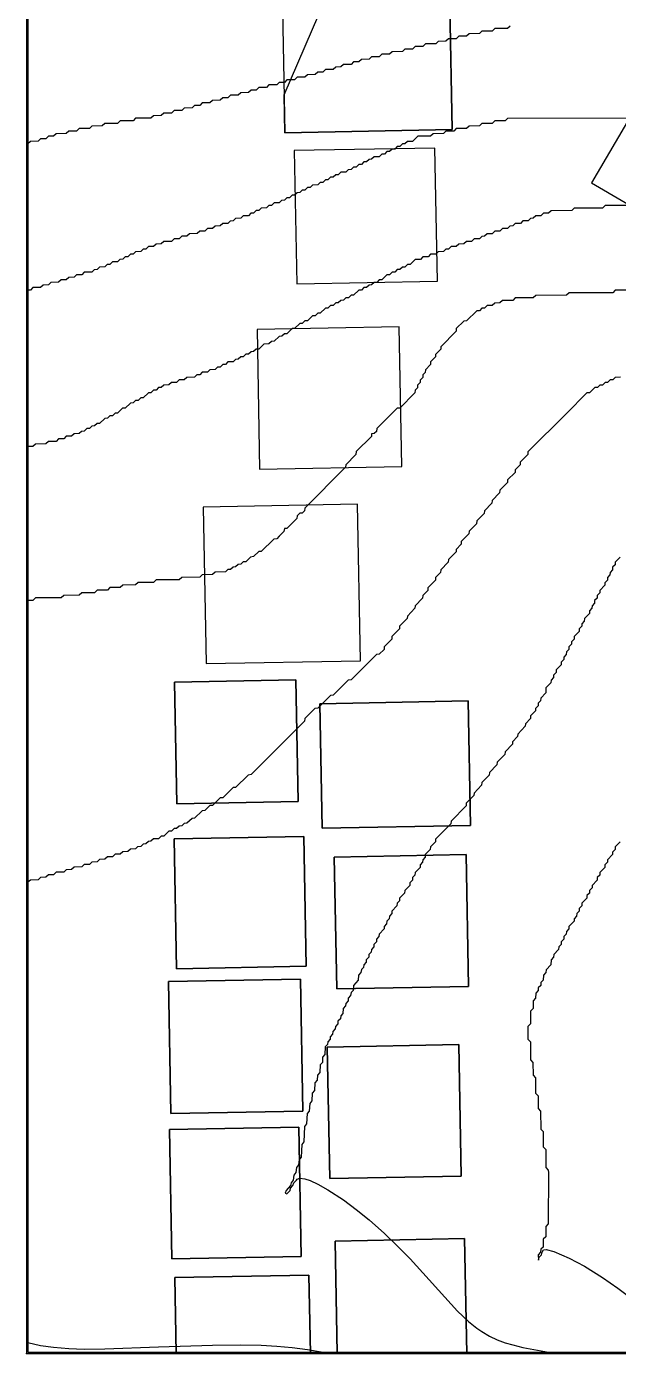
# Model space of a CAD drawing. Header units: millimetres. Extents: x 0 to 1200, y 0 to 1080.
# Drawn here: x 0 to 115.4, y 0 to 258.7 of the extents above; entities that cross this region are included whole.
import ezdxf

# ---------------------------------------------------------------- set-up
doc = ezdxf.new("R2010")
doc.units = ezdxf.units.MM
for name, color, linetype in [('BLDG_BOX_RASTER', 1, 'Continuous'), ('BLDG_FOOTPRINT_RASTER', 12, 'Continuous'), ('CONTOUR_44', 5, 'Continuous'), ('CONTOUR_45', 5, 'Continuous'), ('CONTOUR_46', 150, 'Continuous'), ('CONTOUR_47', 150, 'Continuous'), ('CONTOUR_48', 130, 'Continuous'), ('CONTOUR_49', 90, 'Continuous'), ('CONTOUR_50', 90, 'Continuous'), ('CONTOUR_51', 3, 'Continuous'), ('CONTOUR_52', 60, 'Continuous'), ('CONTOUR_53', 50, 'Continuous'), ('CONTOUR_54', 40, 'Continuous'), ('CONTOUR_55', 40, 'Continuous'), ('CONTOUR_56', 30, 'Continuous'), ('CONTOUR_57', 30, 'Continuous'), ('CONTOUR_58', 22, 'Continuous'), ('CONTOUR_59', 22, 'Continuous'), ('CONTOUR_60', 14, 'Continuous'), ('CONTOUR_61', 14, 'Continuous'), ('CONTOUR_62', 12, 'Continuous'), ('DATUM_BASE_TOP', 7, 'Continuous'), ('MODEL_BOUNDARY', 7, 'Continuous')]:
    doc.layers.add(name, color=color, linetype=linetype)

msp = doc.modelspace()

# ---------------------------------------------------------------- linework, layer by layer
at = {"layer": 'BLDG_BOX_RASTER'}
for points in [[(50.32, 237.96, 112.9), (82.95, 238.57, 113.97), (82.06, 286.48, 108.04), (49.43, 285.87, 107.72), (50.32, 237.96, 112.9)], [(127.45, 257.74, 112.26), (110.14, 228.2, 115.43), (131.33, 215.78, 117.3), (148.64, 245.33, 114.12), (127.45, 257.74, 112.26)], [(80.08, 209, 116.64), (79.6, 234.98, 114.21), (52.18, 234.47, 113.27), (52.66, 208.49, 115.39), (80.08, 209, 116.64)], [(72.63, 200.12, 117.01), (44.93, 199.6, 115.74), (45.43, 172.41, 117.35), (73.14, 172.93, 118.61), (72.63, 200.12, 117.01)], [(34.45, 165, 117.4), (35.02, 134.47, 118.94), (65.1, 135.03, 119.92), (64.53, 165.56, 118.49), (34.45, 165, 117.4)], [(52.51, 131.29, 119.61), (28.82, 130.85, 118.96), (29.26, 107.16, 119.85), (52.95, 107.61, 120.55), (52.51, 131.29, 119.61)], [(57.62, 102.38, 120.92), (86.54, 102.92, 122.2), (86.09, 127.19, 121.28), (57.16, 126.65, 119.98), (57.62, 102.38, 120.92)], [(54.53, 75.47, 121.59), (54.06, 100.79, 120.84), (28.74, 100.31, 120.06), (29.22, 75, 120.9), (54.53, 75.47, 121.59)], [(59.97, 96.76, 121.21), (60.45, 71.08, 121.88), (86.13, 71.56, 123.09), (85.65, 97.24, 122.36), (59.97, 96.76, 121.21)], [(27.64, 72.51, 120.93), (28.12, 46.76, 121.53), (53.87, 47.24, 121.97), (53.39, 72.99, 121.6), (27.64, 72.51, 120.93)], [(84.7, 34.59, 123.04), (84.22, 60.2, 123.12), (58.62, 59.72, 122), (59.1, 34.11, 122.04), (84.7, 34.59, 123.04)], [(27.85, 43.66, 121.58), (28.32, 18.44, 121.99), (53.53, 18.92, 121.46), (53.06, 44.13, 121.97), (27.85, 43.66, 121.58)], [(60.16, 21.92, 121.67), (60.57, 0, 120.06), (85.8, 0, 121.21), (85.38, 22.39, 122.86), (60.16, 21.92, 121.67)], [(55.02, 15.29, 121.23), (28.9, 14.8, 121.65), (29.17, 0, 119.86), (55.31, 0, 119.95), (55.02, 15.29, 121.23)]]:
    msp.add_polyline3d(points, close=True, dxfattribs=at)
at = {"layer": 'BLDG_FOOTPRINT_RASTER'}
for points in [[(67.8, 286.21, 107.81), (82.06, 286.48, 108.04), (82.95, 238.57, 113.97), (50.32, 237.96, 112.9), (50.18, 245.32, 112.22), (67.8, 286.21, 107.81)], [(79.6, 234.98, 114.21), (52.18, 234.47, 113.27), (52.66, 208.49, 115.39), (80.08, 209, 116.64), (79.6, 234.98, 114.21)], [(72.63, 200.12, 117.01), (44.93, 199.6, 115.74), (45.43, 172.41, 117.35), (73.14, 172.93, 118.61), (72.63, 200.12, 117.01)], [(64.53, 165.56, 118.49), (34.45, 165, 117.4), (35.02, 134.47, 118.94), (65.1, 135.03, 119.92), (64.53, 165.56, 118.49)], [(28.82, 130.85, 118.96), (52.51, 131.29, 119.61), (52.95, 107.61, 120.55), (29.26, 107.16, 119.85), (28.82, 130.85, 118.96)], [(57.16, 126.65, 119.98), (86.09, 127.19, 121.28), (86.54, 102.92, 122.2), (57.62, 102.38, 120.92), (57.16, 126.65, 119.98)], [(28.74, 100.31, 120.06), (54.06, 100.79, 120.84), (54.53, 75.47, 121.59), (29.22, 75, 120.9), (28.74, 100.31, 120.06)], [(59.97, 96.76, 121.21), (85.65, 97.24, 122.36), (86.13, 71.56, 123.09), (60.45, 71.08, 121.88), (59.97, 96.76, 121.21)], [(27.64, 72.51, 120.93), (53.39, 72.99, 121.6), (53.87, 47.24, 121.97), (28.12, 46.76, 121.53), (27.64, 72.51, 120.93)], [(58.62, 59.72, 122), (84.22, 60.2, 123.12), (84.7, 34.59, 123.04), (59.1, 34.11, 122.04), (58.62, 59.72, 122)], [(27.85, 43.66, 121.58), (53.06, 44.13, 121.97), (53.53, 18.92, 121.46), (28.32, 18.44, 121.99), (27.85, 43.66, 121.58)], [(60.16, 21.92, 121.67), (85.38, 22.39, 122.86), (85.8, 0, 121.21), (60.57, 0, 120.06), (60.16, 21.92, 121.67)], [(28.9, 14.8, 121.65), (55.02, 15.29, 121.23), (55.31, 0, 119.95), (29.17, 0, 119.86), (28.9, 14.8, 121.65)]]:
    msp.add_polyline3d(points, close=True, dxfattribs=at)
at = {"layer": 'CONTOUR_44'}
msp.add_polyline3d([(0.25, 0.25, 88), (1199.75, 0.25, 88), (1199.75, 1079.75, 88), (0.25, 1079.75, 88), (0.25, 0.25, 88)], close=True, dxfattribs=at)
at = {"layer": 'CONTOUR_45'}
msp.add_polyline3d([(0.25, 0.25, 90), (1199.75, 0.25, 90), (1199.75, 1079.75, 90), (0.25, 1079.75, 90), (0.25, 0.25, 90)], close=True, dxfattribs=at)
at = {"layer": 'CONTOUR_46'}
msp.add_polyline3d([(0.25, 915.77, 92), (0.25, 0.25, 92), (0.25, 0.25, 92), (1199.75, 0.25, 92)], dxfattribs=at)
at = {"layer": 'CONTOUR_47'}
msp.add_polyline3d([(0.25, 720.72, 94), (0.25, 0.25, 94), (0.25, 0.25, 94), (1199.75, 0.25, 94)], dxfattribs=at)
at = {"layer": 'CONTOUR_48'}
msp.add_polyline3d([(0.25, 703.27, 96), (0.25, 0.25, 96), (0.25, 0.25, 96), (1199.75, 0.25, 96)], dxfattribs=at)
at = {"layer": 'CONTOUR_49'}
msp.add_polyline3d([(0.25, 514.78, 98), (0.25, 0.25, 98), (0.25, 0.25, 98), (1199.75, 0.25, 98)], dxfattribs=at)
at = {"layer": 'CONTOUR_50'}
msp.add_polyline3d([(0.25, 475.88, 100), (0.25, 0.25, 100), (0.25, 0.25, 100), (1199.75, 0.25, 100)], dxfattribs=at)
at = {"layer": 'CONTOUR_51'}
msp.add_polyline3d([(0.25, 414.85, 102), (0.25, 0.25, 102), (0.25, 0.25, 102), (1059.39, 0.25, 102)], dxfattribs=at)
at = {"layer": 'CONTOUR_52'}
msp.add_polyline3d([(0.25, 339.86, 104), (0.25, 0.25, 104), (0.25, 0.25, 104), (1020.29, 0.25, 104)], dxfattribs=at)
at = {"layer": 'CONTOUR_53'}
msp.add_polyline3d([(0.25, 307.78, 106), (0.25, 0.25, 106), (0.25, 0.25, 106), (991.3, 0.25, 106)], dxfattribs=at)
at = {"layer": 'CONTOUR_54'}
msp.add_polyline3d([(0.25, 283.77, 108), (0.25, 0.25, 108), (0.25, 0.25, 108), (968.77, 0.25, 108)], dxfattribs=at)
at = {"layer": 'CONTOUR_55'}
msp.add_polyline3d([(0.25, 262.77, 110), (0.25, 0.25, 110), (0.25, 0.25, 110), (945.28, 0.25, 110)], dxfattribs=at)
at = {"layer": 'CONTOUR_56'}
msp.add_polyline3d([(94.25, 258.76, 112), (93.75, 258.28, 112), (91.25, 258.26, 112), (90.75, 257.78, 112), (88.75, 257.76, 112), (88.25, 257.28, 112), (86.25, 257.26, 112), (85.75, 256.78, 112), (84.25, 256.76, 112), (83.75, 256.28, 112), (82.25, 256.26, 112), (81.75, 255.78, 112), (80.25, 255.76, 112), (79.75, 255.28, 112), (77.75, 255.26, 112), (77.25, 254.78, 112), (75.75, 254.76, 112), (75.25, 254.28, 112), (73.75, 254.26, 112), (73.25, 253.78, 112), (71.25, 253.76, 112), (70.75, 253.28, 112), (69.25, 253.26, 112), (68.75, 252.78, 112), (67.25, 252.76, 112), (66.75, 252.28, 112), (65.25, 252.26, 112), (64.75, 251.78, 112), (63.75, 251.76, 112), (63.25, 251.28, 112), (61.75, 251.26, 112), (61.25, 250.78, 112), (60.25, 250.76, 112), (59.75, 250.28, 112), (58.25, 250.26, 112), (57.75, 249.78, 112), (56.75, 249.77, 112), (56.25, 249.28, 112), (54.75, 249.26, 112), (54.25, 248.78, 112), (52.75, 248.76, 112), (52.25, 248.28, 112), (50.75, 248.26, 112), (50.25, 247.78, 112), (49.25, 247.77, 112), (48.75, 247.28, 112), (47.25, 247.27, 112), (46.75, 246.78, 112), (45.25, 246.77, 112), (44.75, 246.28, 112), (43.75, 246.27, 112), (43.25, 245.78, 112), (41.75, 245.77, 112), (41.25, 245.28, 112), (39.75, 245.27, 112), (39.25, 244.78, 112), (38.25, 244.77, 112), (37.75, 244.29, 112), (36.25, 244.27, 112), (35.75, 243.78, 112), (34.25, 243.77, 112), (33.75, 243.28, 112), (32.75, 243.27, 112), (32.25, 242.79, 112), (30.75, 242.77, 112), (30.25, 242.29, 112), (28.75, 242.27, 112), (28.25, 241.79, 112), (26.75, 241.77, 112), (26.25, 241.29, 112), (24.75, 241.27, 112), (24.25, 240.79, 112), (21.25, 240.77, 112), (20.75, 240.29, 112), (18.25, 240.27, 112), (17.75, 239.79, 112), (15.25, 239.77, 112), (14.75, 239.29, 112), (12.75, 239.27, 112), (12.25, 238.79, 112), (10.25, 238.77, 112), (9.75, 238.29, 112), (8.25, 238.27, 112), (7.75, 237.79, 112), (5.75, 237.77, 112), (5.25, 237.29, 112), (4.25, 237.27, 112), (3.75, 236.79, 112), (2.75, 236.77, 112), (2.25, 236.29, 112), (0.75, 236.27, 112), (0.25, 235.79, 112), (0.25, 0.25, 112), (0.25, 0.25, 112), (599.29, 0.25, 112)], dxfattribs=at)
at = {"layer": 'CONTOUR_57'}
msp.add_polyline3d([(127.75, 240.79, 114), (93.75, 240.76, 114), (93.25, 240.28, 114), (91.25, 240.26, 114), (90.75, 239.78, 114), (88.75, 239.76, 114), (88.25, 239.28, 114), (86.25, 239.26, 114), (85.75, 238.78, 114), (83.75, 238.76, 114), (83.25, 238.28, 114), (81.75, 238.26, 114), (81.25, 237.78, 114), (79.25, 237.76, 114), (78.75, 237.28, 114), (76.25, 237.26, 114), (75.25, 236.28, 114), (74.25, 236.26, 114), (73.75, 235.78, 114), (73.25, 235.77, 114), (72.75, 235.28, 114), (72.25, 235.27, 114), (71.75, 234.78, 114), (71.25, 234.77, 114), (70.75, 234.28, 114), (70.25, 234.27, 114), (69.75, 233.78, 114), (69.22, 233.75, 114), (68.75, 233.28, 114), (67.75, 233.27, 114), (67.25, 232.78, 114), (66.75, 232.77, 114), (66.25, 232.28, 114), (65.75, 232.27, 114), (65.25, 231.78, 114), (64.75, 231.77, 114), (64.25, 231.28, 114), (63.75, 231.27, 114), (63.25, 230.78, 114), (62.71, 230.75, 114), (62.25, 230.29, 114), (61.25, 230.27, 114), (60.75, 229.78, 114), (60.25, 229.77, 114), (59.75, 229.28, 114), (59.25, 229.27, 114), (58.75, 228.78, 114), (58.25, 228.77, 114), (57.75, 228.28, 114), (57.21, 228.25, 114), (56.75, 227.79, 114), (55.75, 227.77, 114), (55.25, 227.28, 114), (54.75, 227.27, 114), (54.25, 226.78, 114), (53.75, 226.77, 114), (53.25, 226.28, 114), (52.75, 226.27, 114), (52.25, 225.79, 114), (51.75, 225.77, 114), (51.25, 225.29, 114), (50.75, 225.27, 114), (50.25, 224.79, 114), (49.71, 224.75, 114), (49.25, 224.29, 114), (48.25, 224.27, 114), (47.75, 223.79, 114), (47.21, 223.75, 114), (46.75, 223.29, 114), (45.75, 223.27, 114), (45.25, 222.79, 114), (44.75, 222.77, 114), (44.25, 222.29, 114), (43.71, 222.25, 114), (43.25, 221.79, 114), (42.25, 221.77, 114), (41.75, 221.29, 114), (40.75, 221.27, 114), (40.25, 220.79, 114), (39.71, 220.75, 114), (39.25, 220.29, 114), (38.25, 220.27, 114), (37.75, 219.79, 114), (36.75, 219.77, 114), (36.25, 219.29, 114), (35.25, 219.27, 114), (34.75, 218.79, 114), (33.75, 218.77, 114), (33.25, 218.29, 114), (31.75, 218.27, 114), (31.25, 217.79, 114), (30.25, 217.77, 114), (29.75, 217.29, 114), (28.75, 217.27, 114), (28.25, 216.79, 114), (26.75, 216.77, 114), (26.25, 216.29, 114), (25.25, 216.27, 114), (24.75, 215.79, 114), (23.75, 215.77, 114), (23.25, 215.29, 114), (22.71, 215.25, 114), (22.25, 214.79, 114), (21.25, 214.77, 114), (20.75, 214.29, 114), (20.25, 214.27, 114), (19.75, 213.79, 114), (19.25, 213.78, 114), (18.75, 213.29, 114), (18.2, 213.25, 114), (17.75, 212.8, 114), (16.75, 212.77, 114), (16.25, 212.29, 114), (15.7, 212.25, 114), (15.25, 211.8, 114), (14.25, 211.77, 114), (13.75, 211.29, 114), (13.2, 211.25, 114), (12.75, 210.8, 114), (11.25, 210.77, 114), (10.75, 210.29, 114), (9.75, 210.27, 114), (9.25, 209.79, 114), (8.25, 209.77, 114), (7.75, 209.3, 114), (6.75, 209.27, 114), (6.25, 208.8, 114), (4.75, 208.77, 114), (4.25, 208.29, 114), (3.25, 208.27, 114), (2.75, 207.79, 114), (1.25, 207.77, 114), (0.75, 207.29, 114), (0.25, 207.27, 114), (0.25, 0.25, 114), (0.25, 0.25, 114), (570.06, 0.25, 114)], dxfattribs=at)
at = {"layer": 'CONTOUR_58'}
msp.add_polyline3d([(118.75, 223.78, 116), (112.75, 223.76, 116), (112.25, 223.28, 116), (106.75, 223.26, 116), (106.25, 222.78, 116), (102.25, 222.76, 116), (101.75, 222.28, 116), (100.75, 222.26, 116), (100.25, 221.78, 116), (99.25, 221.77, 116), (98.75, 221.28, 116), (98.22, 221.25, 116), (97.75, 220.78, 116), (96.75, 220.77, 116), (96.25, 220.28, 116), (95.25, 220.27, 116), (94.75, 219.78, 116), (94.22, 219.75, 116), (93.75, 219.28, 116), (92.75, 219.27, 116), (92.25, 218.78, 116), (91.25, 218.77, 116), (90.75, 218.28, 116), (89.75, 218.27, 116), (89.25, 217.78, 116), (88.71, 217.75, 116), (88.25, 217.29, 116), (87.25, 217.27, 116), (86.75, 216.79, 116), (85.75, 216.77, 116), (85.25, 216.28, 116), (84.25, 216.27, 116), (83.75, 215.78, 116), (82.75, 215.77, 116), (82.25, 215.28, 116), (81.71, 215.25, 116), (81.25, 214.79, 116), (80.25, 214.77, 116), (79.75, 214.28, 116), (78.75, 214.27, 116), (78.25, 213.78, 116), (77.25, 213.77, 116), (76.75, 213.28, 116), (75.75, 213.27, 116), (74.75, 212.28, 116), (74.25, 212.27, 116), (73.75, 211.78, 116), (73.25, 211.77, 116), (72.75, 211.28, 116), (72.25, 211.27, 116), (71.75, 210.78, 116), (71.25, 210.77, 116), (70.75, 210.28, 116), (70.25, 210.27, 116), (69.25, 209.29, 116), (68.75, 209.27, 116), (68.25, 208.79, 116), (67.75, 208.77, 116), (67.25, 208.29, 116), (66.75, 208.27, 116), (66.25, 207.78, 116), (65.75, 207.77, 116), (65.25, 207.28, 116), (64.75, 207.27, 116), (63.75, 206.29, 116), (63.25, 206.27, 116), (62.75, 205.79, 116), (62.25, 205.77, 116), (61.75, 205.29, 116), (61.25, 205.27, 116), (60.75, 204.79, 116), (60.25, 204.77, 116), (59.75, 204.29, 116), (59.25, 204.27, 116), (58.75, 203.78, 116), (58.25, 203.77, 116), (57.25, 202.79, 116), (56.75, 202.77, 116), (56.25, 202.29, 116), (55.75, 202.27, 116), (54.75, 201.29, 116), (54.25, 201.27, 116), (53.75, 200.79, 116), (53.25, 200.77, 116), (52.25, 199.79, 116), (51.75, 199.77, 116), (50.75, 198.79, 116), (50.25, 198.78, 116), (49.75, 198.29, 116), (49.25, 198.27, 116), (48.25, 197.3, 116), (47.75, 197.28, 116), (47.25, 196.8, 116), (46.25, 196.77, 116), (45.25, 195.8, 116), (44.75, 195.78, 116), (44.25, 195.29, 116), (43.75, 195.28, 116), (43.25, 194.79, 116), (42.75, 194.78, 116), (42.25, 194.29, 116), (41.75, 194.28, 116), (41.25, 193.8, 116), (40.7, 193.75, 116), (40.25, 193.3, 116), (39.25, 193.27, 116), (38.75, 192.79, 116), (38.25, 192.78, 116), (37.75, 192.29, 116), (37.2, 192.25, 116), (36.75, 191.8, 116), (35.75, 191.77, 116), (35.25, 191.3, 116), (34.25, 191.27, 116), (33.75, 190.79, 116), (33.2, 190.75, 116), (32.75, 190.3, 116), (31.25, 190.27, 116), (30.75, 189.79, 116), (29.75, 189.77, 116), (29.25, 189.29, 116), (28.25, 189.27, 116), (27.75, 188.79, 116), (26.75, 188.77, 116), (26.25, 188.29, 116), (25.75, 188.27, 116), (25.25, 187.79, 116), (24.75, 187.77, 116), (24.25, 187.29, 116), (23.75, 187.27, 116), (22.75, 186.29, 116), (22.25, 186.28, 116), (21.75, 185.79, 116), (21.25, 185.78, 116), (20.75, 185.29, 116), (20.25, 185.27, 116), (19.25, 184.3, 116), (18.71, 184.25, 116), (17.75, 183.3, 116), (17.25, 183.28, 116), (16.75, 182.8, 116), (16.25, 182.78, 116), (15.75, 182.3, 116), (15.25, 182.28, 116), (14.25, 181.3, 116), (13.75, 181.28, 116), (13.25, 180.8, 116), (12.75, 180.78, 116), (12.25, 180.3, 116), (11.75, 180.28, 116), (11.25, 179.8, 116), (10.69, 179.75, 116), (10.25, 179.31, 116), (9.25, 179.28, 116), (8.75, 178.8, 116), (7.75, 178.78, 116), (7.25, 178.3, 116), (6.25, 178.28, 116), (5.75, 177.8, 116), (4.25, 177.77, 116), (3.75, 177.3, 116), (1.75, 177.27, 116), (1.25, 176.79, 116), (0.25, 176.77, 116), (0.25, 0.25, 116), (0.25, 0.25, 116), (543.48, 0.25, 116)], dxfattribs=at)
at = {"layer": 'CONTOUR_59'}
msp.add_polyline3d([(117.25, 207.28, 118), (114.75, 207.26, 118), (114.25, 206.78, 118), (105.75, 206.76, 118), (105.25, 206.28, 118), (99.25, 206.26, 118), (98.75, 205.77, 118), (95.25, 205.76, 118), (94.75, 205.27, 118), (92.75, 205.26, 118), (92.25, 204.77, 118), (91.25, 204.76, 118), (90.75, 204.27, 118), (89.75, 204.26, 118), (89.25, 203.77, 118), (88.73, 203.75, 118), (88.25, 203.27, 118), (87.75, 203.26, 118), (85.75, 201.27, 118), (85.25, 201.26, 118), (83.75, 199.77, 118), (83.72, 199.25, 118), (80.73, 196.25, 118), (80.72, 195.75, 118), (79.73, 194.75, 118), (79.72, 194.25, 118), (78.75, 193.28, 118), (78.72, 192.75, 118), (77.73, 191.75, 118), (77.72, 191.25, 118), (77.23, 190.75, 118), (77.21, 190.25, 118), (76.73, 189.75, 118), (76.71, 189.25, 118), (76.22, 188.75, 118), (76.21, 188.25, 118), (75.72, 187.75, 118), (75.7, 187.25, 118), (72.75, 184.3, 118), (72.25, 184.28, 118), (70.72, 182.75, 118), (68.25, 180.28, 118), (68.2, 179.75, 118), (67.75, 179.3, 118), (67.25, 179.28, 118), (67.2, 178.75, 118), (64.25, 175.79, 118), (64.2, 175.25, 118), (62.22, 173.25, 118), (62.19, 172.75, 118), (54.25, 164.8, 118), (54.17, 164.25, 118), (53.75, 163.83, 118), (53.25, 163.79, 118), (52.75, 163.3, 118), (52.68, 162.75, 118), (51.25, 161.31, 118), (50.75, 160.82, 118), (50.25, 160.79, 118), (50.17, 160.25, 118), (49.25, 159.32, 118), (48.75, 158.83, 118), (48.19, 158.75, 118), (45.75, 156.34, 118), (45.25, 156.3, 118), (44.25, 155.34, 118), (43.68, 155.25, 118), (42.75, 154.34, 118), (42.25, 154.3, 118), (41.75, 153.83, 118), (41.25, 153.8, 118), (40.75, 153.33, 118), (40.25, 153.3, 118), (39.75, 152.84, 118), (39.25, 152.81, 118), (38.75, 152.35, 118), (36.75, 152.29, 118), (36.25, 151.83, 118), (34.25, 151.79, 118), (33.75, 151.33, 118), (30.25, 151.28, 118), (29.75, 150.82, 118), (25.25, 150.78, 118), (24.75, 150.31, 118), (21.75, 150.28, 118), (21.25, 149.81, 118), (18.75, 149.78, 118), (18.25, 149.31, 118), (16.25, 149.28, 118), (15.75, 148.8, 118), (13.75, 148.78, 118), (13.25, 148.3, 118), (10.75, 148.28, 118), (10.25, 147.8, 118), (7.25, 147.77, 118), (6.75, 147.3, 118), (1.75, 147.27, 118), (1.25, 146.79, 118), (0.25, 146.78, 118), (0.25, 0.25, 118), (0.25, 0.25, 118), (518.98, 0.25, 118)], dxfattribs=at)
at = {"layer": 'CONTOUR_60'}
msp.add_polyline3d([(115.75, 190.28, 120), (114.75, 190.26, 120), (114.25, 189.77, 120), (113.75, 189.77, 120), (113.25, 189.28, 120), (112.75, 189.27, 120), (112.25, 188.78, 120), (111.75, 188.77, 120), (111.25, 188.28, 120), (110.75, 188.27, 120), (109.75, 187.28, 120), (109.23, 187.25, 120), (105.22, 183.25, 120), (97.73, 175.75, 120), (97.71, 175.25, 120), (96.23, 173.75, 120), (96.21, 173.25, 120), (95.23, 172.25, 120), (95.21, 171.75, 120), (93.75, 170.28, 120), (93.71, 169.75, 120), (92.25, 168.28, 120), (92.21, 167.75, 120), (90.75, 166.28, 120), (90.71, 165.75, 120), (89.25, 164.28, 120), (89.2, 163.75, 120), (87.75, 162.28, 120), (87.7, 161.75, 120), (86.25, 160.28, 120), (86.2, 159.75, 120), (84.72, 158.25, 120), (84.7, 157.75, 120), (83.72, 156.75, 120), (83.7, 156.25, 120), (82.25, 154.79, 120), (82.2, 154.25, 120), (80.72, 152.75, 120), (80.7, 152.25, 120), (79.72, 151.25, 120), (79.7, 150.75, 120), (78.22, 149.25, 120), (78.2, 148.75, 120), (77.22, 147.75, 120), (77.2, 147.25, 120), (75.72, 145.75, 120), (75.7, 145.25, 120), (74.22, 143.75, 120), (74.19, 143.25, 120), (72.72, 141.75, 120), (72.69, 141.25, 120), (71.22, 139.75, 120), (71.19, 139.25, 120), (69.71, 137.75, 120), (69.68, 137.25, 120), (68.75, 136.32, 120), (68.2, 136.25, 120), (63.25, 131.31, 120), (62.71, 131.25, 120), (59.75, 128.31, 120), (59.25, 128.28, 120), (56.75, 125.81, 120), (56.21, 125.75, 120), (54.25, 123.8, 120), (54.18, 123.25, 120), (45.75, 114.82, 120), (43.75, 112.83, 120), (43.19, 112.75, 120), (40.75, 110.34, 120), (40.25, 110.3, 120), (38.25, 108.34, 120), (37.75, 108.3, 120), (36.25, 106.84, 120), (35.75, 106.8, 120), (34.75, 105.84, 120), (34.25, 105.8, 120), (32.75, 104.35, 120), (32.25, 104.31, 120), (31.25, 103.35, 120), (30.75, 103.31, 120), (30.25, 102.84, 120), (29.75, 102.81, 120), (29.25, 102.34, 120), (28.75, 102.31, 120), (28.25, 101.84, 120), (27.75, 101.8, 120), (26.75, 100.85, 120), (26.25, 100.81, 120), (25.75, 100.35, 120), (24.75, 100.3, 120), (24.25, 99.84, 120), (23.75, 99.8, 120), (23.25, 99.34, 120), (22.75, 99.31, 120), (22.25, 98.84, 120), (21.65, 98.75, 120), (21.25, 98.35, 120), (20.25, 98.3, 120), (19.75, 97.84, 120), (18.75, 97.8, 120), (18.25, 97.34, 120), (17.25, 97.3, 120), (16.75, 96.84, 120), (15.75, 96.8, 120), (15.25, 96.34, 120), (14.25, 96.3, 120), (13.75, 95.84, 120), (12.75, 95.8, 120), (12.25, 95.34, 120), (11.25, 95.3, 120), (10.75, 94.84, 120), (9.25, 94.79, 120), (8.75, 94.33, 120), (7.75, 94.29, 120), (7.25, 93.84, 120), (5.75, 93.79, 120), (5.25, 93.33, 120), (4.25, 93.29, 120), (3.75, 92.83, 120), (2.75, 92.79, 120), (2.25, 92.34, 120), (0.75, 92.29, 120), (0.25, 91.84, 120), (0.25, 2.12, 120), (2.75, 1.58, 120), (5.25, 1.21, 120), (8.25, 0.95, 120), (11.25, 0.86, 120), (15.25, 0.91, 120), (25.75, 1.31, 120), (36.25, 1.59, 120), (41.75, 1.66, 120), (45.75, 1.6, 120), (48.75, 1.45, 120), (51.75, 1.19, 120), (54.75, 0.79, 120), (57.8, 0.25, 120), (58.25, 0.25, 120), (58.25, 0.25, 120), (495.83, 0.25, 120)], dxfattribs=at)
at = {"layer": 'CONTOUR_61'}
msp.add_polyline3d([(115.7, 155.25, 122), (114.73, 154.25, 122), (114.71, 153.75, 122), (114.22, 153.25, 122), (114.21, 152.75, 122), (113.72, 152.25, 122), (113.71, 151.75, 122), (113.22, 151.25, 122), (113.21, 150.75, 122), (112.72, 150.25, 122), (112.7, 149.75, 122), (111.72, 148.75, 122), (111.71, 148.25, 122), (111.22, 147.75, 122), (111.21, 147.25, 122), (110.72, 146.75, 122), (110.71, 146.25, 122), (110.22, 145.75, 122), (110.2, 145.25, 122), (109.72, 144.75, 122), (109.7, 144.25, 122), (108.72, 143.25, 122), (108.71, 142.75, 122), (108.22, 142.25, 122), (108.2, 141.75, 122), (107.72, 141.25, 122), (107.7, 140.75, 122), (106.72, 139.75, 122), (106.71, 139.25, 122), (106.22, 138.75, 122), (106.2, 138.25, 122), (105.72, 137.75, 122), (105.7, 137.25, 122), (105.22, 136.75, 122), (105.2, 136.25, 122), (104.72, 135.75, 122), (104.7, 135.25, 122), (104.22, 134.75, 122), (104.2, 134.25, 122), (103.22, 133.25, 122), (103.2, 132.75, 122), (102.72, 132.25, 122), (102.7, 131.75, 122), (102.22, 131.25, 122), (102.2, 130.75, 122), (101.22, 129.75, 122), (101.19, 128.75, 122), (100.22, 127.75, 122), (100.2, 127.25, 122), (99.72, 126.75, 122), (99.7, 126.25, 122), (99.21, 125.75, 122), (99.19, 125.25, 122), (98.25, 124.3, 122), (98.19, 123.75, 122), (97.22, 122.75, 122), (97.19, 122.25, 122), (95.72, 120.75, 122), (95.69, 120.25, 122), (94.72, 119.25, 122), (94.69, 118.75, 122), (93.25, 117.29, 122), (93.19, 116.75, 122), (91.72, 115.25, 122), (91.69, 114.75, 122), (90.22, 113.25, 122), (90.19, 112.75, 122), (88.75, 111.29, 122), (88.69, 110.75, 122), (87.22, 109.25, 122), (87.19, 108.75, 122), (85.71, 107.25, 122), (85.69, 106.75, 122), (82.75, 103.79, 122), (82.69, 103.25, 122), (79.72, 100.25, 122), (79.7, 99.75, 122), (78.75, 98.79, 122), (78.69, 98.25, 122), (77.72, 97.25, 122), (77.7, 96.75, 122), (77.22, 96.25, 122), (77.19, 95.75, 122), (76.71, 95.25, 122), (76.69, 94.75, 122), (75.72, 93.75, 122), (75.69, 93.25, 122), (75.21, 92.75, 122), (75.19, 92.25, 122), (74.71, 91.75, 122), (74.68, 91.25, 122), (73.71, 90.25, 122), (73.69, 89.75, 122), (72.71, 88.75, 122), (72.69, 88.25, 122), (72.21, 87.75, 122), (72.18, 87.25, 122), (71.21, 86.25, 122), (71.19, 85.75, 122), (70.71, 85.25, 122), (70.69, 84.75, 122), (70.21, 84.25, 122), (70.18, 83.75, 122), (69.71, 83.25, 122), (69.68, 82.75, 122), (68.71, 81.75, 122), (68.69, 81.25, 122), (68.21, 80.75, 122), (68.18, 80.25, 122), (67.71, 79.75, 122), (67.68, 79.25, 122), (67.21, 78.75, 122), (67.18, 78.25, 122), (66.71, 77.75, 122), (66.68, 77.25, 122), (66.21, 76.75, 122), (66.18, 76.25, 122), (65.71, 75.75, 122), (65.68, 75.25, 122), (65.25, 74.82, 122), (65.18, 74.25, 122), (64.71, 73.75, 122), (64.66, 72.75, 122), (63.71, 71.75, 122), (63.66, 70.75, 122), (63.25, 70.34, 122), (63.17, 69.75, 122), (62.7, 69.25, 122), (62.67, 68.75, 122), (62.2, 68.25, 122), (62.17, 67.75, 122), (61.7, 67.25, 122), (61.66, 66.25, 122), (61.25, 65.84, 122), (61.16, 65.25, 122), (60.69, 64.75, 122), (60.66, 64.25, 122), (60.2, 63.75, 122), (60.16, 63.25, 122), (59.7, 62.75, 122), (59.66, 62.25, 122), (59.2, 61.75, 122), (59.16, 61.25, 122), (58.7, 60.75, 122), (58.67, 60.25, 122), (58.2, 59.75, 122), (58.15, 58.25, 122), (57.7, 57.75, 122), (57.65, 56.75, 122), (57.2, 56.25, 122), (57.13, 54.75, 122), (56.69, 54.25, 122), (56.63, 53.25, 122), (56.19, 52.75, 122), (56.12, 51.25, 122), (55.68, 50.75, 122), (55.61, 49.25, 122), (55.18, 48.75, 122), (55.11, 47.25, 122), (54.68, 46.75, 122), (54.59, 44.75, 122), (54.17, 44.25, 122), (54.05, 41.25, 122), (53.65, 40.75, 122), (53.5, 38.25, 122), (53.12, 37.75, 122), (53, 36.75, 122), (52.61, 36.25, 122), (52.48, 35.25, 122), (52.1, 34.75, 122), (51.94, 33.75, 122), (51.56, 33.25, 122), (51.43, 32.75, 122), (50.57, 31.75, 122), (50.43, 31.25, 122), (50.75, 31.12, 122), (51.25, 31.63, 122), (51.36, 31.75, 122), (51.46, 32.25, 122), (51.93, 32.75, 122), (52.1, 33.25, 122), (52.61, 33.75, 122), (52.75, 33.99, 122), (53.25, 34.2, 122), (54.25, 34.07, 122), (55.25, 33.69, 122), (56.75, 32.98, 122), (58.75, 31.87, 122), (61.75, 29.92, 122), (64.25, 28.08, 122), (66.75, 26.05, 122), (69.75, 23.39, 122), (72.25, 20.99, 122), (74.75, 18.42, 122), (84.01, 8.25, 122), (86.12, 6.25, 122), (87.75, 4.94, 122), (88.76, 4.25, 122), (90.25, 3.38, 122), (91.75, 2.67, 122), (93.25, 2.1, 122), (94.75, 1.65, 122), (96.75, 1.17, 122), (101.75, 0.25, 122), (101.75, 0.25, 122), (473.77, 0.25, 122)], dxfattribs=at)
at = {"layer": 'CONTOUR_62'}
msp.add_polyline3d([(115.7, 99.75, 124), (114.72, 98.75, 124), (114.71, 98.25, 124), (114.22, 97.75, 124), (114.2, 97.25, 124), (113.22, 96.25, 124), (113.21, 95.75, 124), (112.72, 95.25, 124), (112.7, 94.75, 124), (111.72, 93.75, 124), (111.71, 93.25, 124), (111.22, 92.75, 124), (111.2, 92.25, 124), (110.22, 91.25, 124), (110.21, 90.75, 124), (109.72, 90.25, 124), (109.7, 89.75, 124), (109.22, 89.25, 124), (109.2, 88.75, 124), (108.22, 87.75, 124), (108.21, 87.25, 124), (107.72, 86.75, 124), (107.7, 86.25, 124), (107.22, 85.75, 124), (107.2, 85.25, 124), (106.72, 84.75, 124), (106.7, 84.25, 124), (105.72, 83.25, 124), (105.71, 82.75, 124), (105.22, 82.25, 124), (105.2, 81.75, 124), (104.72, 81.25, 124), (104.7, 80.75, 124), (104.22, 80.25, 124), (104.2, 79.75, 124), (103.72, 79.25, 124), (103.7, 78.75, 124), (102.75, 77.79, 124), (102.71, 77.25, 124), (102.23, 76.75, 124), (102.2, 75.75, 124), (101.25, 74.79, 124), (101.21, 74.25, 124), (100.73, 73.75, 124), (100.7, 72.75, 124), (100.25, 72.3, 124), (100.21, 71.75, 124), (99.72, 71.25, 124), (99.71, 70.75, 124), (99.23, 70.25, 124), (99.21, 69.25, 124), (98.73, 68.75, 124), (98.71, 67.25, 124), (98.23, 66.75, 124), (98.21, 64.25, 124), (97.73, 63.75, 124), (97.73, 61.25, 124), (98.2, 60.75, 124), (98.23, 57.25, 124), (98.7, 56.75, 124), (98.72, 54.25, 124), (99.19, 53.75, 124), (99.22, 50.75, 124), (99.69, 50.25, 124), (99.72, 47.75, 124), (100.19, 47.25, 124), (100.22, 43.75, 124), (100.69, 43.25, 124), (100.72, 40.25, 124), (101.19, 39.75, 124), (101.22, 36.25, 124), (101.69, 35.75, 124), (101.7, 35.25, 124), (101.69, 25.25, 124), (101.22, 24.75, 124), (101.19, 22.75, 124), (100.72, 22.25, 124), (100.69, 20.75, 124), (100.25, 20.31, 124), (100.2, 19.75, 124), (99.73, 19.25, 124), (99.75, 18.16, 124), (99.88, 18.75, 124), (100.37, 19.25, 124), (100.49, 19.75, 124), (100.75, 20.17, 124), (101.25, 20.26, 124), (102.75, 19.87, 124), (105.75, 18.6, 124), (108.75, 17.02, 124), (112.25, 14.83, 124), (115.25, 12.72, 124), (121.91, 7.75, 124)], dxfattribs=at)
at = {"layer": 'DATUM_BASE_TOP'}
msp.add_point((0, 0, 86), dxfattribs=at)
at = {"layer": 'MODEL_BOUNDARY'}
msp.add_polyline3d([(0, 0, 86), (1200, 0, 86), (1200, 1080, 86), (0, 1080, 86)], close=True, dxfattribs=at)

doc.saveas('drawing.dxf')
